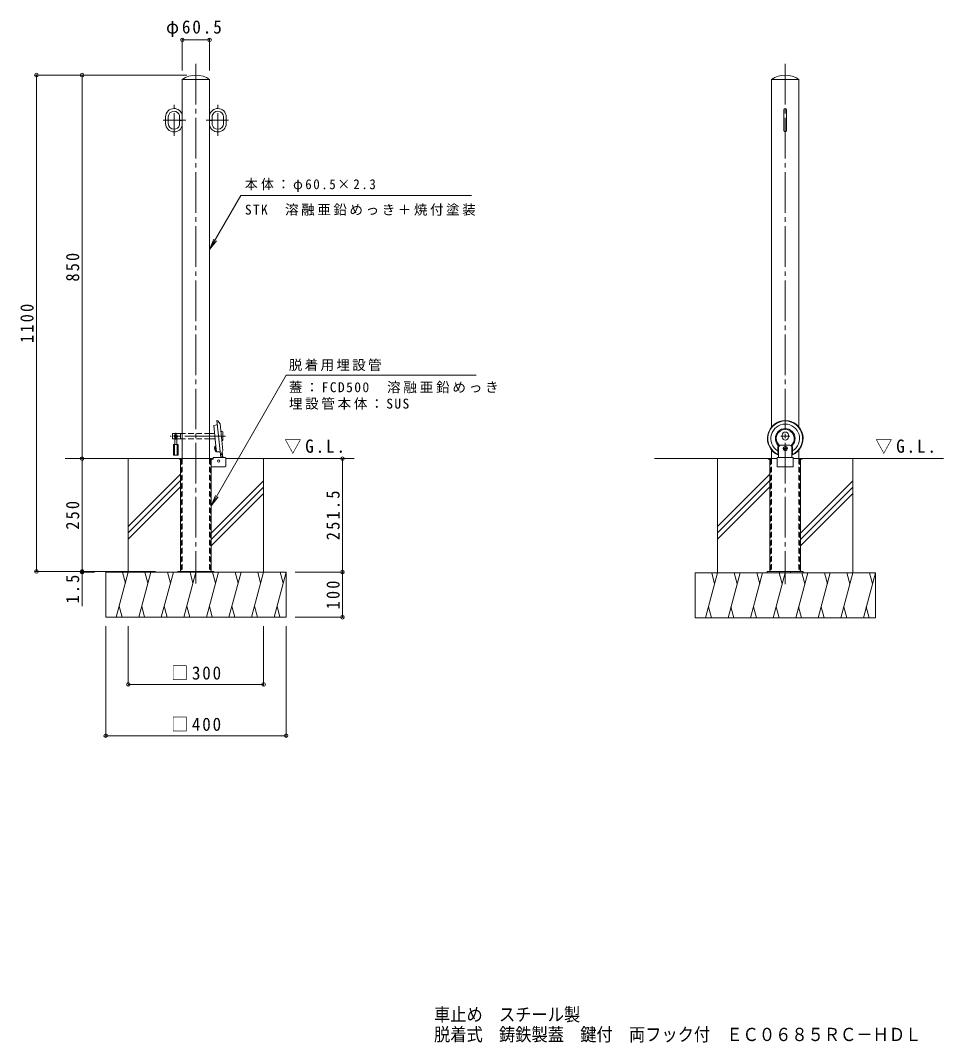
# Model space of a CAD drawing. Units: millimetres, scale not verified. Extents: x -1695 to 1828, y -1371 to 1082.
# Drawn here: x -1695 to 351, y -1371 to 895 of the extents above; entities that cross this region are included whole.
import ezdxf
from ezdxf.enums import TextEntityAlignment as Align

# ---------------------------------------------------------------- set-up
doc = ezdxf.new("R2010")
doc.units = ezdxf.units.MM
doc.header["$LTSCALE"] = 10
doc.header["$PDMODE"] = 32
doc.header["$PDSIZE"] = 8
for name, pattern in [('CHAIN1', [8, 5, -1, 1, -1]), ('CHAIN2', [12, 9, -1, 1, -1]), ('DASHED1', [1.8, 1.2, -0.6])]:
    doc.linetypes.add(name, pattern=pattern)
for name, color, linetype, lineweight in [('C-0', 4, 'Continuous', 9), ('C-1', 2, 'Continuous', 9), ('C-2', 3, 'Continuous', 9), ('C-3', 4, 'Continuous', 9), ('C-4', 7, 'Continuous', 9), ('C-5', 7, 'Continuous', 9), ('C-6', 6, 'Continuous', 9), ('C-7', 2, 'Continuous', 9), ('C-9', 7, 'Continuous', 9), ('C-A', 7, 'CHAIN1', 9), ('C-B', 2, 'Continuous', 9), ('C-E', 4, 'Continuous', 9)]:
    doc.layers.add(name, color=color, linetype=linetype, lineweight=lineweight)
doc.layers.add('F-5_F-5ﾚｲﾔ', color=2, linetype='Continuous')
doc.styles.add('ＭＳ ゴシック', font='')
doc.styles.get('ＭＳ ゴシック').set_extended_font_data('MS Gothic')

msp = doc.modelspace()

# ---------------------------------------------------------------- linework, layer by layer
at = {"layer": 'C-0', "color": 7, "linetype": 'CHAIN2'}
for p, q in [((-1306.34, 798.48), (-1306.34, -353.02)), ((0, 798.48), (0, -354.72)), ((-1240.94, -26.52), (-1363.46, -26.52)), ((10, -26.53), (-9.89, -26.52))]:
    msp.add_line(p, q, dxfattribs=at)
at = {"layer": 'C-0'}
for p, q in [((-1252.21, -67.73), (-1260.14, 7.67)), ((-1259.89, 7.88), (-1257.5, 7.23)), ((-1257.5, 7.23), (-1252.89, 0.89)), ((-1246.68, -58.22), (-1252.89, 0.89)), ((-1260.04, -1.64), (-1267.03, -3.27)), ((-6.91, -28.52), (-6.91, -24.52)), ((7.01, -24.53), (7.02, -28.53)), ((-1253.72, -61.79), (-1260.9, -61.65)), ((-1246.68, -58.22), (-1247.86, -61.3)), ((-16.34, -59.34), (-16.34, -51.91)), ((-15.78, -66.47), (-16.34, -59.34)), ((-15.34, -67.81), (-15.35, -51.91)), ((-15.26, -47.99), (-13.33, -47.4)), ((15.4, -48.01), (13.46, -47.42)), ((15.49, -67.83), (15.48, -51.93)), ((15.93, -66.48), (16.48, -59.36)), ((16.48, -59.36), (16.48, -51.93))]:
    msp.add_line(p, q, dxfattribs=at)
msp.add_lwpolyline([(-1267.03, -3.27), (-1262.24, -48.86), (-1262.24, -48.92)], dxfattribs=at)
for centre, radius, start, end in [((-1259.94, 7.69), 0.2, 74.79398, 186), ((-1260.27, -0.67), 1, 283.12502, 6), ((-1253.74, -62.79), 1, 6, 88.87498), ((-1252.02, -67.71), 0.2, 186, 297.20602)]:
    msp.add_arc(centre, radius, start, end, dxfattribs=at)
for centre, major_axis, start_param, end_param in [((0.06, -31.92), (-4.16, 39.58), 3.4553706, 8.9007544), ((0.06, -31.92), (-4.06, 38.59), 3.4806005, 8.8763306), ((0.06, -31.92), (-3.35, 31.83), 3.5785013, 8.7784298), ((0.06, -31.92), (-2.3, 21.88), 3.8315417, 8.5253894), ((0.06, -31.92), (-2.09, 19.89), 3.7948949, 8.5620362), ((0.05, -24.52), (-0.73, 6.96), 6.1784656, 7.7492619), ((0.05, -24.52), (-0.73, 6.96), 4.6076692, 6.1784656), ((0.06, -28.52), (-0.73, 6.96), 1.4660766, 3.0368729), ((0.06, -28.52), (-0.73, 6.96), 3.0368729, 4.6076692), ((-16.28, -66.5), (-0.052, 0.497), 2.5931453, 4.6855146), ((-9.88, -51.92), (-0.68, 6.46), 0.9210955, 1.4660766), ((-15.84, -67.81), (-0.052, 0.497), 2.6175691, 4.6076692), ((-16.26, -48.03), (-0.105, 0.995), 4.0626882, 5.3837967), ((-9.88, -51.92), (-0.57, 5.47), 0.6466607, 1.4660766), ((-14.29, -47.17), (-0.105, 0.995), 3.7882534, 5.4204436), ((14.42, -47.18), (-0.105, 0.995), 0.6533022, 2.2854924), ((10.01, -51.93), (-0.57, 5.47), 4.6076692, 5.4270851), ((16.39, -48.04), (-0.105, 0.995), 0.6899491, 2.0110576), ((15.99, -67.83), (-0.052, 0.497), 1.4660766, 3.4561767), ((10.01, -51.93), (-0.68, 6.46), 4.6076692, 5.1526503), ((16.43, -66.52), (-0.052, 0.497), 1.3882312, 3.4806005)]:
    msp.add_ellipse(centre, major_axis=major_axis, ratio=0.9945, start_param=start_param, end_param=end_param, dxfattribs=at)
at = {"layer": 'C-1', "color": 4}
for p, q in [((-1262.24, -48.92), (-1260.9, -61.65)), ((-1249.78, -66.28), (-1251.92, -67.89)), ((-1247.86, -61.3), (-1249.78, -66.28))]:
    msp.add_line(p, q, dxfattribs=at)
at = {"layer": 'C-1', "color": 3}
for p, q in [((-30.25, -57.49), (-30.25, -76.52)), ((30.25, -57.7), (30.25, -76.52)), ((-1272.34, -78.02), (-1268.34, -78.02)), ((-1268.34, -78.02), (-1268.34, -74.22)), ((-1241.34, -74.22), (-1268.34, -74.22)), ((-1239.84, -93.22), (-1239.84, -75.72)), ((-17.5, -74.22), (-17.5, -94.72)), ((-17.5, -74.22), (17.5, -74.22)), ((17.5, -74.22), (17.5, -94.72)), ((-1241.34, -94.72), (-1272.34, -94.72)), ((-17.5, -94.72), (17.5, -94.72))]:
    msp.add_line(p, q, dxfattribs=at)
at = {"layer": 'C-1'}
for p, q in [((-1343.84, -76.52), (-1268.84, -76.52)), ((-1340.34, -78.02), (-1340.34, -326.52)), ((-1272.34, -78.02), (-1272.34, -326.52)), ((-1272.34, -78.02), (-1268.84, -78.02)), ((-1268.84, -76.52), (-1268.84, -78.02)), ((-17.5, -76.52), (-37.5, -76.52)), ((-34, -78.02), (-34, -326.52)), ((17.5, -76.52), (37.5, -76.52)), ((34, -78.02), (37.5, -78.02)), ((34, -78.02), (34, -326.52)), ((37.5, -76.52), (37.5, -78.02)), ((-1346.34, -326.52), (-1346.34, -328.02)), ((-1266.34, -326.52), (-1346.34, -326.52)), ((-1318.34, -326.52), (-1318.34, -328.02)), ((-1294.34, -326.52), (-1294.34, -328.02)), ((-1266.34, -326.52), (-1266.34, -328.02)), ((40, -326.52), (-40, -326.52)), ((-40, -326.52), (-40, -328.02)), ((-12, -326.52), (-12, -328.02)), ((12, -326.52), (12, -328.02)), ((40, -326.52), (40, -328.02))]:
    msp.add_line(p, q, dxfattribs=at)
at = {"layer": 'C-1', "linetype": 'DASHED1'}
for p, q in [((-1338.84, -78.02), (-1338.84, -326.52)), ((-1273.84, -78.02), (-1273.84, -326.52)), ((-32.5, -78.02), (-32.5, -326.52)), ((32.5, -78.02), (32.5, -326.52))]:
    msp.add_line(p, q, dxfattribs=at)
at = {"layer": 'C-1'}
for points in [[(-1343.84, -76.52), (-1343.84, -78.02), (-1340.34, -78.02)], [(-37.5, -76.52), (-37.5, -78.02), (-34, -78.02)]]:
    msp.add_lwpolyline(points, dxfattribs=at)
at = {"layer": 'C-1', "linetype": 'DASHED1'}
for centre, start, end in [((-1340.34, -78.02), 0, 90), ((-1272.34, -78.02), 90, 180), ((-34, -78.02), 0, 90), ((34, -78.02), 90, 180)]:
    msp.add_arc(centre, 1.5, start, end, dxfattribs=at)
at = {"layer": 'C-1', "color": 3}
for centre, start, end in [((-1241.34, -75.72), 0, 90), ((-1241.34, -93.22), 270, 0)]:
    msp.add_arc(centre, 1.5, start, end, dxfattribs=at)
at = {"layer": 'C-2'}
for p, q in [((-1336.59, -76.52), (-1336.59, 763.84)), ((-1276.09, 763.48), (-1336.59, 763.48)), ((-1276.09, -76.52), (-1276.09, 763.84)), ((-30.25, -6.29), (-30.25, 763.84)), ((30.25, 763.48), (-30.25, 763.48)), ((30.25, -6.22), (30.25, 763.84)), ((-1373.59, 666.16), (-1373.59, 680.79)), ((-1367.59, 666.16), (-1367.59, 680.79)), ((-1342.59, 673.98), (-1342.59, 683.82)), ((-1270.09, 673.98), (-1270.09, 683.82)), ((-1245.09, 666.16), (-1245.09, 680.79)), ((-1239.09, 666.16), (-1239.09, 680.79)), ((-3, 650.48), (-3, 696.48)), ((3, 650.48), (3, 696.48)), ((-1336.59, 673.98), (-1342.59, 673.98)), ((-1342.59, 672.98), (-1342.59, 663.13)), ((-1336.59, 672.98), (-1342.59, 672.98)), ((-1276.09, 673.98), (-1270.09, 673.98)), ((-1276.09, 672.98), (-1270.09, 672.98)), ((-1270.09, 672.98), (-1270.09, 663.13)), ((-1354.91, 653.48), (-1354.91, 653.49)), ((-1257.78, 653.48), (-1257.78, 653.49))]:
    msp.add_line(p, q, dxfattribs=at)
at = {"layer": 'C-2', "linetype": 'DASHED1'}
for p, q in [((-1336.59, -76.52), (-1336.59, -326.52)), ((-1276.09, -76.52), (-1276.09, -326.52)), ((-30.25, -76.52), (-30.25, -326.52)), ((30.25, -76.52), (30.25, -326.52))]:
    msp.add_line(p, q, dxfattribs=at)
at = {"layer": 'C-2'}
for centre, radius, start, end in [((-1306.34, 721.2), 52.28, 54.64534, 125.35466), ((0, 721.2), 52.28, 54.64534, 125.35466), ((-1354.91, 680.79), 18.68, 90, 180), ((-1354.91, 680.79), 12.68, 90, 180), ((-1354.91, 680.79), 18.68, 11.35969, 90), ((-1354.91, 680.79), 12.68, 13.79803, 90), ((-1257.78, 680.79), 18.68, 90, 168.64031), ((-1257.78, 680.79), 12.68, 90, 166.20197), ((-1257.78, 680.79), 18.68, 0, 90), ((-1257.78, 680.79), 12.68, 0, 90), ((0, 696.48), 3, 90, 180), ((0, 696.48), 3, 0, 90), ((-1354.91, 666.16), 18.68, 180, 270), ((-1354.91, 666.16), 12.68, 180, 270), ((-1354.91, 666.16), 12.68, 270, 346.20197), ((-1354.91, 666.16), 18.68, 270, 348.64031), ((-1257.78, 666.16), 18.68, 191.35969, 270), ((-1257.78, 666.16), 12.68, 193.79803, 270), ((-1257.78, 666.16), 12.68, 270, 0), ((-1257.78, 666.16), 18.68, 270, 0), ((0, 650.48), 3, 180, 270), ((0, 650.48), 3, 270, 0)]:
    msp.add_arc(centre, radius, start, end, dxfattribs=at)
at = {"layer": 'C-3'}
for p, q in [((-1358.46, -31.52), (-1358.46, -21.52)), ((-1357.46, -20.52), (-1336.59, -20.52)), ((-1340.46, -20.52), (-1340.46, -32.52)), ((-1276.09, -20.52), (-1265.22, -20.52)), ((-1247.96, -16.52), (-1251.05, -16.52)), ((-1246.46, -18.02), (-1246.46, -35.02)), ((-1357.46, -32.52), (-1353.21, -32.52)), ((-1336.59, -32.52), (-1348.71, -32.52)), ((-1276.09, -32.52), (-1263.96, -32.52)), ((-1247.96, -36.52), (-1248.94, -36.52))]:
    msp.add_line(p, q, dxfattribs=at)
at = {"layer": 'C-3', "color": 6, "linetype": 'CHAIN1'}
for p, q in [((-1350.96, -19.44), (-1350.96, -34.05)), ((-1348.08, -27.77), (-1353.92, -27.77))]:
    msp.add_line(p, q, dxfattribs=at)
at = {"layer": 'C-3', "linetype": 'DASHED1'}
for p, q in [((-1275.34, -20.52), (-1336.59, -20.52)), ((-1275.34, -32.52), (-1336.59, -32.52))]:
    msp.add_line(p, q, dxfattribs=at)
at = {"layer": 'C-3', "color": 6}
for p, q in [((-1353.21, -27.77), (-1353.21, -45.52)), ((-1348.71, -27.77), (-1348.71, -45.52)), ((-1355.96, -45.52), (-1355.96, -69.02)), ((-1345.96, -45.52), (-1355.96, -45.52)), ((-1353.71, -45.52), (-1353.71, -69.02)), ((-1348.21, -45.52), (-1348.21, -69.02)), ((-1345.96, -45.52), (-1345.96, -69.02)), ((-1345.96, -69.02), (-1355.96, -69.02))]:
    msp.add_line(p, q, dxfattribs=at)
at = {"layer": 'C-3'}
for centre, radius, start, end in [((-1357.46, -21.52), 1, 90, 180), ((-1247.96, -18.02), 1.5, 0, 90), ((-1357.46, -31.52), 1, 180, 270), ((-1350.96, -26.52), 3.5, 310.00481, 229.99519), ((-1247.96, -35.02), 1.5, 270, 0)]:
    msp.add_arc(centre, radius, start, end, dxfattribs=at)
at = {"layer": 'C-3', "color": 6}
msp.add_arc((-1350.96, -27.77), 2.25, 0, 180, dxfattribs=at)
at = {"layer": 'C-3', "color": 6, "linetype": 'DASHED1'}
msp.add_arc((-1350.96, -27.77), 2.25, 180, 0, dxfattribs=at)
at = {"layer": 'C-4'}
for p, q in [((-1336.59, 854.74), (-1336.59, 783.84)), ((-1336.59, 851.74), (-1276.09, 851.74)), ((-1276.09, 854.74), (-1276.09, 783.84)), ((-1662.96, 773.48), (-1326.34, 773.48)), ((-1659.96, 773.48), (-1659.96, -326.52)), ((-1558.77, 773.48), (-1558.77, -76.52)), ((-1558.77, -76.52), (-1558.77, -326.52)), ((-981.42, -76.52), (-981.42, -328.02)), ((-1662.96, -326.52), (-1396.34, -326.52)), ((-1561.77, -328.02), (-1530.88, -328.02)), ((-1558.77, -326.52), (-1558.77, -328.02)), ((-1558.77, -328.02), (-1558.77, -403.69)), ((-978.42, -328.02), (-1086.34, -328.02)), ((-981.42, -328.02), (-981.42, -428.02)), ((-978.42, -428.02), (-1086.34, -428.02)), ((-1506.34, -693.62), (-1506.34, -448.02)), ((-1456.34, -580.03), (-1456.34, -448.02)), ((-1156.34, -580.03), (-1156.34, -448.02)), ((-1106.34, -693.62), (-1106.34, -448.02)), ((-1456.34, -577.03), (-1156.34, -577.03)), ((-1506.34, -690.62), (-1106.34, -690.62))]:
    msp.add_line(p, q, dxfattribs=at)
for p in [(-1336.59, 851.74), (-1276.09, 851.74), (-1659.96, 773.48), (-1558.77, 773.48), (-1558.77, -76.52), (-981.42, -76.52), (-1659.96, -326.52), (-1558.77, -326.52), (-1558.77, -328.02), (-981.42, -328.02), (-981.42, -428.02), (-1456.34, -577.03), (-1156.34, -577.03), (-1506.34, -690.62), (-1106.34, -690.62)]:
    msp.add_point(p, dxfattribs=at)
at = {"layer": 'C-5'}
for p, q in [((-1206.63, 507.03), (-695.33, 507.03)), ((-1276.09, 386.72), (-1260.87, 406.55)), ((-1272.34, -181.42), (-1106.05, 108.2)), ((-685.34, 108.2), (-1106.05, 108.2)), ((-1272.34, -181.42), (-1262.83, -158.3)), ((-1272.34, -181.42), (-1257.17, -161.55))]:
    msp.add_line(p, q, dxfattribs=at)
msp.add_lwpolyline([(-1206.63, 507.03), (-1276.09, 386.72), (-1266.53, 409.82)], dxfattribs=at)
at = {"layer": 'C-6', "color": 2}
for p, q in [((-1264.34, -51.9), (-1265.05, -52.78)), ((-1265.05, -52.78), (-1263.85, -52.66)), ((-1264.59, -57.16), (-1265.05, -52.78)), ((-1264.59, -57.16), (-1263.39, -57.03)), ((-1263.71, -57.87), (-1264.59, -57.16)), ((-1264.34, -51.9), (-1263.94, -51.86)), ((-1263.71, -57.87), (-1263.31, -57.83)), ((-1246.71, -74.22), (-1248.02, -61.71)), ((-14.85, -51.91), (-14.84, -74.22)), ((10.01, -46.93), (-9.88, -46.92)), ((14.99, -51.93), (15, -74.21))]:
    msp.add_line(p, q, dxfattribs=at)
at = {"layer": 'C-6', "color": 2, "linetype": 'CHAIN2'}
msp.add_line((4.58, -54.23), (-4.44, -54.22), dxfattribs=at)
at = {"layer": 'C-6'}
for p, q in [((-1343.84, -76.52), (-1596.17, -76.52)), ((-1456.34, -328.02), (-1456.34, -76.52)), ((-1239.84, -76.52), (-955.32, -76.52)), ((-1156.34, -328.02), (-1156.34, -76.52)), ((-37.5, -76.52), (-289.83, -76.52)), ((-150, -329.72), (-150, -76.52)), ((37.5, -76.52), (351.02, -76.52)), ((150, -329.72), (150, -76.52)), ((-1340.34, -110.72), (-1456.34, -226.72)), ((-34, -110.72), (-150, -226.72)), ((-1340.34, -124.86), (-1456.34, -240.86)), ((-1156.34, -125.6), (-1272.34, -241.6)), ((-34, -124.86), (-150, -240.86)), ((150, -125.6), (34, -241.6)), ((-1340.34, -139), (-1456.34, -255)), ((-1156.34, -139.74), (-1272.34, -255.74)), ((-1156.34, -153.88), (-1272.34, -269.88)), ((-34, -139), (-150, -255)), ((150, -139.74), (34, -255.74)), ((150, -153.88), (34, -269.88)), ((-1506.34, -328.02), (-1106.34, -328.02)), ((-1506.34, -428.02), (-1506.34, -328.02)), ((-1456.34, -328.02), (-1483.14, -428.02)), ((-1469.39, -328.02), (-1462.87, -352.37)), ((-1406.34, -328.02), (-1433.14, -428.02)), ((-1419.39, -328.02), (-1412.87, -352.37)), ((-1356.34, -328.02), (-1383.14, -428.02)), ((-1369.39, -328.02), (-1362.87, -352.37)), ((-1306.34, -328.02), (-1333.14, -428.02)), ((-1319.39, -328.02), (-1312.87, -352.37)), ((-1256.34, -328.02), (-1283.14, -428.02)), ((-1269.39, -328.02), (-1262.87, -352.37)), ((-1206.34, -328.02), (-1233.14, -428.02)), ((-1219.39, -328.02), (-1212.87, -352.37)), ((-1156.34, -328.02), (-1183.14, -428.02)), ((-1169.39, -328.02), (-1162.87, -352.37)), ((-1106.34, -328.02), (-1133.14, -428.02)), ((-1119.39, -328.02), (-1112.87, -352.37)), ((-1106.34, -428.02), (-1106.34, -328.02)), ((-200, -329.72), (200, -329.72)), ((-200, -429.72), (-200, -329.72)), ((-150, -329.72), (-176.79, -429.72)), ((-163.05, -329.72), (-156.52, -354.07)), ((-100, -329.72), (-126.79, -429.72)), ((-113.05, -329.72), (-106.52, -354.07)), ((-50, -329.72), (-76.79, -429.72)), ((-63.05, -329.72), (-56.52, -354.07)), ((0, -329.72), (-26.79, -429.72)), ((-13.05, -329.72), (-6.52, -354.07)), ((50, -329.72), (23.21, -429.72)), ((36.95, -329.72), (43.48, -354.07)), ((100, -329.72), (73.21, -429.72)), ((86.95, -329.72), (93.48, -354.07)), ((150, -329.72), (123.21, -429.72)), ((136.95, -329.72), (143.48, -354.07)), ((200, -329.72), (173.21, -429.72)), ((186.95, -329.72), (193.48, -354.07)), ((200, -429.72), (200, -329.72)), ((-1470.09, -428.02), (-1476.61, -403.67)), ((-1420.09, -428.02), (-1426.61, -403.67)), ((-1370.09, -428.02), (-1376.61, -403.67)), ((-1320.09, -428.02), (-1326.61, -403.67)), ((-1270.09, -428.02), (-1276.61, -403.67)), ((-1220.09, -428.02), (-1226.61, -403.67)), ((-1170.09, -428.02), (-1176.61, -403.67)), ((-1120.09, -428.02), (-1126.61, -403.67)), ((-163.75, -429.72), (-170.27, -405.37)), ((-113.75, -429.72), (-120.27, -405.37)), ((-63.75, -429.72), (-70.27, -405.37)), ((-13.75, -429.72), (-20.27, -405.37)), ((36.25, -429.72), (29.73, -405.37)), ((86.25, -429.72), (79.73, -405.37)), ((136.25, -429.72), (129.73, -405.37)), ((186.25, -429.72), (179.73, -405.37)), ((-1506.34, -428.02), (-1106.34, -428.02)), ((-200, -429.72), (200, -429.72))]:
    msp.add_line(p, q, dxfattribs=at)
at = {"layer": 'C-6', "color": 2}
for centre, start_param, end_param in [((-9.88, -51.92), 6.1784656, 7.7492619), ((10.01, -51.93), 4.6076692, 6.1784656)]:
    msp.add_ellipse(centre, major_axis=(-0.52, 4.97), ratio=0.9945, start_param=start_param, end_param=end_param, dxfattribs=at)
at = {"layer": 'C-7'}
for p, q in [((0.07, -52.49), (-1.42, -53.36)), ((1.56, -53.36), (0.07, -52.49)), ((1.56, -55.09), (0.07, -55.96)), ((1.56, -55.09), (1.56, -53.36))]:
    msp.add_line(p, q, dxfattribs=at)
msp.add_lwpolyline([(0.07, -55.96), (-1.42, -55.09), (-1.42, -53.36)], dxfattribs=at)
for major_axis in [(-0.5, 4.72), (-0.44, 4.23)]:
    msp.add_ellipse((0.07, -54.22), major_axis=major_axis, ratio=0.9945, dxfattribs=at)
at = {"layer": 'C-9'}
for p, q in [((-1251.53, -74.22), (-1252.21, -67.73)), ((-1248.31, -74.22), (-1249.28, -65)), ((10.01, -46.93), (-9.88, -46.92))]:
    msp.add_line(p, q, dxfattribs=at)
for centre, start_param, end_param in [((-9.88, -51.92), 0.0121487, 1.4660766), ((-9.88, -51.92), 6.1784656, 6.295334), ((10.01, -51.93), 4.6076692, 6.1784656)]:
    msp.add_ellipse(centre, major_axis=(-0.52, 4.97), ratio=0.9945, start_param=start_param, end_param=end_param, dxfattribs=at)
at = {"layer": 'C-A'}
for p, q in [((-1354.91, 638.96), (-1354.91, 708)), ((-1257.78, 638.96), (-1257.78, 708)), ((-1328.72, 673.48), (-1380.04, 673.48)), ((-1283.96, 673.48), (-1232.65, 673.48))]:
    msp.add_line(p, q, dxfattribs=at)
at = {"layer": 'C-B'}
for p, q in [((-1264.15, -49.87), (-1263.79, -49.08)), ((-1264.15, -49.87), (-1263.1, -59.82)), ((-1263.79, -49.08), (-1262.24, -48.92)), ((-1263.1, -59.82), (-1262.59, -60.52)), ((-1262.59, -60.52), (-1261.03, -60.36))]:
    msp.add_line(p, q, dxfattribs=at)
at = {"layer": 'C-E'}
msp.add_circle((-1256.24, -82.02), 2.5, dxfattribs=at)

# ---------------------------------------------------------------- texts
at = {"layer": 'C-4', "color": 2, "char_height": 29.33, "attachment_point": 7, "style": 'ＭＳ ゴシック'}
for s, insert in [('\\T1.22;\\W0.95;φ60.5', (-1372.59, 857.74)), ('\\T1.21;\\W0.95;□300', (-1361.34, -567.03)), ('\\T1.21;\\W0.95;□400', (-1361.34, -680.62))]:
    msp.add_mtext(s, dxfattribs=dict(at, insert=insert))
at = {"layer": 'C-4', "color": 2, "char_height": 29.33, "attachment_point": 7, "rotation": 90, "style": 'ＭＳ ゴシック'}
for s, insert in [('\\T1.27;\\W0.9;850', (-1564.77, 315.98)), ('\\T1.28;\\W0.9;1100', (-1665.96, 179.73)), ('\\T1.28;\\W0.9;251.5', (-987.42, -257.27)), ('\\T1.27;\\W0.9;250', (-1564.77, -234.02)), ('\\T1.27;\\W0.9;1.5', (-1564.77, -397.48)), ('\\T1.27;\\W0.9;100', (-987.42, -410.52))]:
    msp.add_mtext(s, dxfattribs=dict(at, insert=insert))
at = {"layer": 'C-5', "char_height": 21.99, "attachment_point": 7, "style": 'ＭＳ ゴシック'}
for s, insert in [('\\T1.25;\\W0.95;本体：φ60.5×2.3', (-1197.83, 514.75)), ('\\T1.19;STK\u3000溶融亜鉛めっき＋焼付塗装', (-1197.83, 461.84)), ('\\T1.17;脱着用埋設管', (-1100.34, 117.6)), ('\\T1.21;蓋：FCD500\u3000溶融亜鉛めっき', (-1100.34, 68.3)), ('\\T1.2;埋設管本体：SUS', (-1100.34, 31.98))]:
    msp.add_mtext(s, dxfattribs=dict(at, insert=insert))
at = {"layer": 'C-5', "color": 2, "char_height": 29.33, "attachment_point": 7, "style": 'ＭＳ ゴシック'}
for insert in [(-1110.47, -66.15), (199.63, -66.15)]:
    msp.add_mtext('\\T1.22;\\W0.95;▽G.L.', dxfattribs=dict(at, insert=insert))
at = {"layer": 'F-5_F-5ﾚｲﾔ', "style": 'ＭＳ ゴシック', "width": 0.9}
for s, p in [('車止め\u3000スチール製', (-778.5, -1332)), ('脱着式\u3000鋳鉄製蓋\u3000鍵付\u3000両フック付\u3000ＥＣ０６８５ＲＣ－ＨＤＬ', (-778.5, -1376.28))]:
    msp.add_text(s, height=29.33, dxfattribs=at).set_placement(p, align=Align.BOTTOM_LEFT)

doc.saveas('drawing.dxf')
